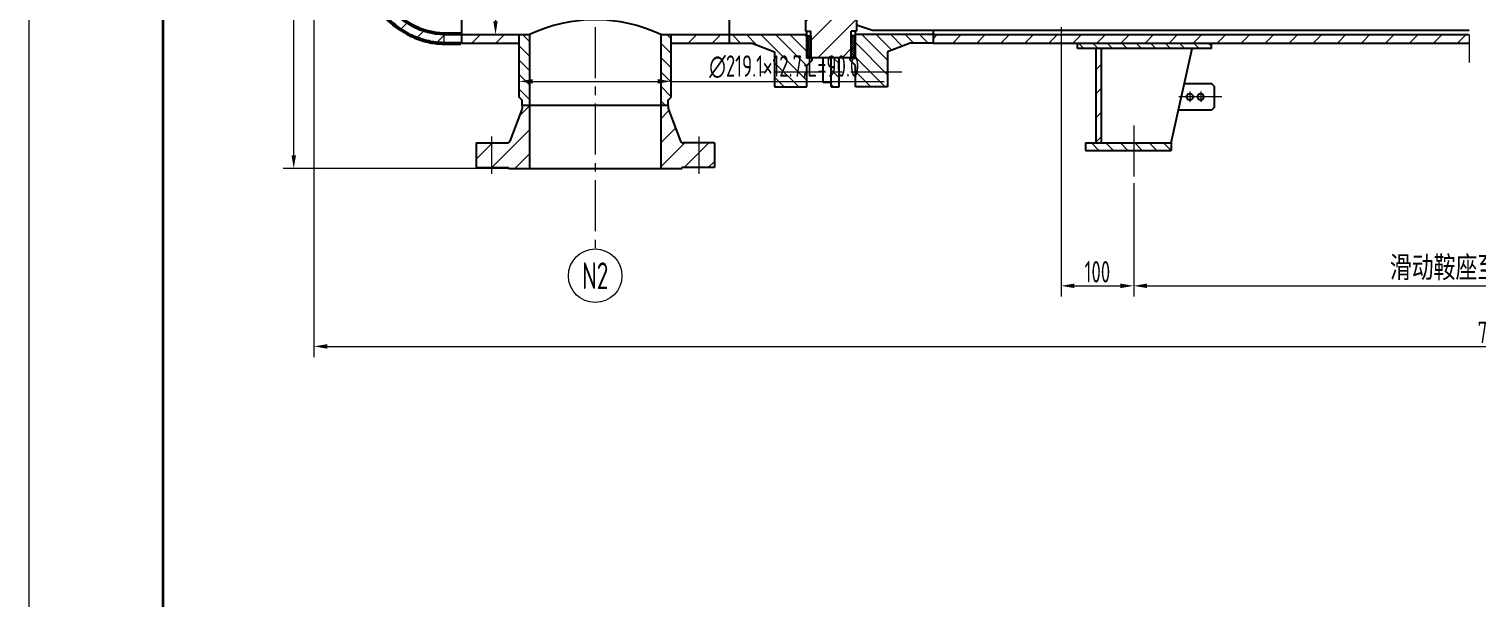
# Model space of a CAD drawing. Header units: millimetres. Extents: x 5765 to 6606, y -201 to 393.
# Drawn here: x 5765 to 6035.5, y 96.4 to 202.6 of the extents above; entities that cross this region are included whole.
import ezdxf
from ezdxf.enums import TextEntityAlignment as Align

# ---------------------------------------------------------------- set-up
doc = ezdxf.new("R2010")
doc.units = ezdxf.units.MM
doc.linetypes.add('CENTER2', pattern=[28.575, 19.05, -3.175, 3.175, -3.175])
doc.linetypes.add('PHANTOM2', pattern=[31.75, 15.875, -3.175, 3.175, -3.175, 3.175, -3.175])
for name, color, linetype, lineweight in [('1粗实线', 7, 'Continuous', 35), ('2', 7, 'Continuous', 50), ('2细实线', 3, 'Continuous', 13), ('3中心线', 1, 'CENTER2', 13), ('5双点划线', 2, 'PHANTOM2', 13), ('6剖面线', 6, 'Continuous', 13), ('7', 6, 'Continuous', 20), ('7文本', 2, 'Continuous', 13), ('8标注', 3, 'Continuous', 13), ('9图表', 4, 'Continuous', 13)]:
    doc.layers.add(name, color=color, linetype=linetype, lineweight=lineweight)
doc.styles.add('lanpec', font='bpec_e.shx', dxfattribs={"width": 0.75, "bigfont": 'hztxt.shx'})
doc.styles.add('lanpec-dim', font='bpec_e.shx', dxfattribs={"width": 0.75})
doc.dimstyles.new('lanpec', dxfattribs={"dimtxt": 4, "dimasz": 2.5, "dimexe": 2, "dimexo": 0, "dimtad": 1, "dimdsep": 46, "dimtxsty": 'lanpec-dim', "dimcen": 2.5, "dimclrd": 256, "dimclre": 256, "dimclrt": 256, "dimazin": 0, "dimtfac": 1, "dimtmove": 0, "dimatfit": 3, "dimfxl": 1, "dimlwd": -1, "dimlwe": -1, "dimarcsym": 0})
doc.dimstyles.new('lanpec$0', dxfattribs={"dimscale": 10, "dimtxt": 4, "dimasz": 2.5, "dimexe": 2, "dimexo": 0, "dimtad": 1, "dimdec": 1, "dimdsep": 46, "dimtxsty": 'lanpec-dim', "dimcen": 0.09, "dimclrd": 256, "dimclre": 256, "dimclrt": 256, "dimadec": 1, "dimazin": 0, "dimtfac": 0.707, "dimtdec": 1, "dimtmove": 0, "dimatfit": 3, "dimfxl": 1, "dimarcsym": 0})
pattern_1 = [(135, (5977.9109, 1232.6665), (-1.3470384, -1.3470384), [])]
pattern_2 = [(45, (5977.911, 1232.6665), (-2.245064, 2.245064), [])]
pattern_3 = [(135, (4695.7936, 1225.4464), (-1.3470384, -1.3470384), [])]

# ---------------------------------------------------------------- blocks, each defined once
blk = doc.blocks.new('A1')
at = {"layer": '1粗实线'}
blk.add_lwpolyline([(-816, 10), (-10, 10), (-10, 584), (-816, 584)], close=True, dxfattribs=at)
at = {"layer": '9图表'}
blk.add_lwpolyline([(-841, 0), (0, 0), (0, 594), (-841, 594)], close=True, dxfattribs=at)
blk = doc.blocks.new('*D36')
at = {"layer": '8标注', "transparency": 16777216}
for p, q in [((5957.78, 199.98), (5957.78, 152.7)), ((5971.36, 173.87), (5971.36, 152.7)), ((5960.28, 154.7), (5968.86, 154.7))]:
    blk.add_line(p, q, dxfattribs=at)
for points in [[(5960.28, 155.12), (5960.28, 154.28), (5957.78, 154.7)], [(5968.86, 155.12), (5968.86, 154.28), (5971.36, 154.7)]]:
    blk.add_solid(points, dxfattribs=at)
at = {"layer": 'Defpoints', "color": 0, "transparency": 16777216}
for p in [(5957.78, 199.98), (5971.36, 173.87), (5971.36, 154.7)]:
    blk.add_point(p, dxfattribs=at)
at = {"layer": '8标注', "transparency": 16777216, "insert": (5964.57, 157.32), "char_height": 4, "attachment_point": 5, "style": 'lanpec-dim'}
blk.add_mtext('100', dxfattribs=at)
blk = doc.blocks.new('*D37')
at = {"layer": '8标注', "transparency": 16777216}
for p, q in [((5971.36, 173.87), (5971.36, 152.7)), ((6111.99, 174.04), (6111.99, 152.7)), ((5973.86, 154.7), (6109.49, 154.7))]:
    blk.add_line(p, q, dxfattribs=at)
for points in [[(5973.86, 155.12), (5973.86, 154.28), (5971.36, 154.7)], [(6109.49, 155.12), (6109.49, 154.28), (6111.99, 154.7)]]:
    blk.add_solid(points, dxfattribs=at)
at = {"layer": 'Defpoints', "color": 0, "transparency": 16777216}
for p in [(5971.36, 173.87), (6111.99, 174.04), (6111.99, 154.7)]:
    blk.add_point(p, dxfattribs=at)
at = {"layer": '8标注', "transparency": 16777216, "insert": (6041.68, 157.97), "char_height": 4, "attachment_point": 5, "style": 'lanpec-dim'}
blk.add_mtext('滑动鞍座至固定鞍座距离', dxfattribs=at)
blk = doc.blocks.new('*D38')
at = {"layer": '8标注', "transparency": 16777216}
for p, q in [((5818.24, 246.45), (5818.24, 141.4)), ((6264.77, 246.58), (6264.77, 141.4)), ((5820.74, 143.4), (6262.27, 143.4))]:
    blk.add_line(p, q, dxfattribs=at)
for points in [[(5820.74, 143.81), (5820.74, 142.98), (5818.24, 143.4)], [(6262.27, 143.81), (6262.27, 142.98), (6264.77, 143.4)]]:
    blk.add_solid(points, dxfattribs=at)
at = {"layer": 'Defpoints', "color": 0, "transparency": 16777216}
for p in [(5818.24, 246.45), (6264.77, 246.58), (6264.77, 143.4)]:
    blk.add_point(p, dxfattribs=at)
at = {"layer": '8标注', "transparency": 16777216, "insert": (6041.51, 146.02), "char_height": 4, "attachment_point": 5, "style": 'lanpec-dim'}
blk.add_mtext('775.599', dxfattribs=at)
blk = doc.blocks.new('*D42')
at = {"layer": '8标注', "transparency": 16777216}
for p, q in [((5852.16, 291.58), (5854.16, 291.58)), ((5852.16, 289.08), (5852.16, 204.08)), ((5852.16, 201.58), (5854.16, 201.58))]:
    blk.add_line(p, q, dxfattribs=at)
for points in [[(5851.74, 289.08), (5852.57, 289.08), (5852.16, 291.58)], [(5851.74, 204.08), (5852.57, 204.08), (5852.16, 201.58)]]:
    blk.add_solid(points, dxfattribs=at)
at = {"layer": 'Defpoints', "color": 0, "transparency": 16777216}
for p in [(5852.16, 291.58), (5852.16, 201.58), (5852.16, 201.58)]:
    blk.add_point(p, dxfattribs=at)
at = {"layer": '8标注', "transparency": 16777216, "insert": (5849.53, 246.58), "char_height": 4, "attachment_point": 5, "rotation": 90, "style": 'lanpec-dim'}
blk.add_mtext('%%C800', dxfattribs=at)
blk = doc.blocks.new('*D46')
at = {"layer": '8标注', "transparency": 16777216}
for p, q in [((5856.6, 192.86), (5856.6, 194.86)), ((5884.97, 191.47), (5884.97, 194.86)), ((5859.1, 192.86), (5882.47, 192.86)), ((5884.97, 192.86), (5924.72, 192.86))]:
    blk.add_line(p, q, dxfattribs=at)
for points in [[(5859.1, 193.28), (5859.1, 192.44), (5856.6, 192.86)], [(5882.47, 193.28), (5882.47, 192.44), (5884.97, 192.86)]]:
    blk.add_solid(points, dxfattribs=at)
at = {"layer": 'Defpoints', "color": 0, "transparency": 16777216}
for p in [(5856.6, 192.86), (5884.97, 192.86), (5884.97, 191.47)]:
    blk.add_point(p, dxfattribs=at)
at = {"layer": '8标注', "transparency": 16777216, "insert": (5906.09, 195.56), "char_height": 4, "attachment_point": 5, "style": 'lanpec-dim'}
blk.add_mtext('∅219.1×12.7;L=90.0', dxfattribs=at)
blk = doc.blocks.new('管口号')
at = {"layer": '2细实线'}
blk.add_circle((0, 5), 5, dxfattribs=at)
at = {"layer": '7文本', "style": 'lanpec', "width": 0.75}
blk.add_attdef('N', text='', height=5, dxfattribs=at).set_placement((0, 5), align=Align.MIDDLE_CENTER)
blk = doc.blocks.new('*D63')
at = {"layer": '8标注', "transparency": 16777216}
for p, q in [((5817.5, 246.58), (5812.48, 246.58)), ((5814.48, 179.08), (5814.48, 244.08)), ((5854.59, 176.58), (5812.48, 176.58))]:
    blk.add_line(p, q, dxfattribs=at)
for points in [[(5814.06, 244.08), (5814.9, 244.08), (5814.48, 246.58)], [(5814.06, 179.08), (5814.9, 179.08), (5814.48, 176.58)]]:
    blk.add_solid(points, dxfattribs=at)
at = {"layer": 'Defpoints', "color": 0, "transparency": 16777216}
for p in [(5814.48, 246.58), (5817.5, 246.58), (5854.59, 176.58)]:
    blk.add_point(p, dxfattribs=at)
at = {"layer": '8标注', "transparency": 16777216, "insert": (5811.86, 211.58), "char_height": 4, "attachment_point": 5, "rotation": 90, "style": 'lanpec-dim'}
blk.add_mtext('671.0±3', dxfattribs=at)

msp = doc.modelspace()

# ---------------------------------------------------------------- hatches: boundary and pattern name
at = {"layer": '6剖面线'}
h = msp.add_hatch(dxfattribs=at)
h.set_pattern_fill('ANSI31', color=256, style=0)
h.set_pattern_definition(pattern_2)
h.paths.add_polyline_path([(5919.582, 290.933), (5918.582, 290.933), (5918.582, 295.833), (5911.082, 295.833), (5911.082, 291.833), (5911.082, 290.933), (5910.082, 290.933), (5910.082, 202.233), (5911.082, 202.233), (5911.082, 197.333), (5918.582, 197.333), (5918.582, 201.333), (5918.582, 202.233), (5919.582, 202.233)])
h = msp.add_hatch(dxfattribs=at)
h.set_pattern_fill('ANSI31', color=256, style=0)
h.set_pattern_definition(pattern_2)
h.paths.add_polyline_path([(5856.598, 199.983), (5856.598, 201.583), (5845.782, 201.583), (5845.782, 199.983)])
h.paths.add_polyline_path([(5884.966, 201.583), (5884.966, 199.983), (5895.782, 199.983), (5895.782, 201.583)])
h = msp.add_hatch(dxfattribs=at)
h.set_pattern_fill('ANSI31', color=256, scale=0.6, angle=90, style=0)
h.set_pattern_definition([(135, (6667.51, -1594.7425), (-1.3470384, -1.3470384), [])])
h.paths.add_polyline_path([(5856.598, 189.879), (5857.132, 189.345), (5857.132, 188.383), (5858.532, 188.383), (5858.532, 201.583), (5856.598, 201.583)])
h.paths.add_polyline_path([(5884.966, 201.583), (5883.032, 201.583), (5883.032, 188.383), (5884.432, 188.383), (5884.432, 189.345), (5884.966, 189.879)])
h = msp.add_hatch(dxfattribs=at)
h.set_pattern_fill('ANSI31', color=256, scale=0.6, angle=90, style=0)
h.set_pattern_definition(pattern_1)
h.paths.add_polyline_path([(5895.782, 201.583), (5895.782, 199.983), (5900.082, 199.983), (5904.282, 198.383), (5904.282, 194.583), (5910.282, 194.583), (5910.282, 195.833), (5911.282, 196.833), (5911.282, 197.183), (5910.282, 197.183), (5910.282, 201.583)])
h.paths.add_polyline_path([(5904.282, 194.583), (5904.282, 191.833), (5910.282, 191.833), (5910.282, 194.583)])
h = msp.add_hatch(dxfattribs=at)
h.set_pattern_fill('ANSI37', color=256, scale=0.1, style=0)
h.set_pattern_definition([(315, (-65400.03233, 31977.2961), (-0.224506403, -0.224506403), []), (225, (-65400.03233, 31977.2961), (-0.224506403, 0.224506403), [])])
h.paths.add_polyline_path([(5910.282, 197.333), (5911.082, 197.333), (5911.082, 201.333), (5910.282, 201.333)])
h = msp.add_hatch(dxfattribs=at)
h.set_pattern_fill('ANSI31', color=256, scale=0.6, angle=90, style=0)
h.set_pattern_definition(pattern_1)
h.paths.add_polyline_path([(5919.382, 194.583), (5919.382, 191.833), (5925.382, 191.833), (5925.382, 194.583)])
h.paths.add_polyline_path([(5925.382, 198.383), (5929.582, 199.983), (5933.882, 199.983), (5933.882, 201.583), (5919.382, 201.583), (5919.382, 197.183), (5918.382, 197.183), (5918.382, 196.833), (5919.382, 195.833), (5919.382, 194.583), (5925.382, 194.583)])
h = msp.add_hatch(dxfattribs=at)
h.set_pattern_fill('ANSI37', color=256, scale=0.1, style=0)
h.set_pattern_definition([(225, (77229.6965, 31977.2961), (0.224506403, -0.224506403), []), (315, (77229.6965, 31977.2961), (0.224506403, 0.224506403), [])])
h.paths.add_polyline_path([(5919.382, 201.333), (5918.582, 201.333), (5918.582, 197.333), (5919.382, 197.333)])
h = msp.add_hatch(dxfattribs=at)
h.set_pattern_fill('ANSI31', color=256, style=0)
h.set_pattern_definition(pattern_2)
h.paths.add_polyline_path([(6034.026, 199.983), (6034.026, 201.583), (5933.882, 201.583), (5933.882, 199.983)])
h = msp.add_hatch(dxfattribs=at)
h.set_pattern_fill('ANSI31', color=256, scale=0.6, angle=90, style=0)
h.set_pattern_definition(pattern_3)
h.paths.add_polyline_path([(5985.861, 198.983), (5985.861, 199.983), (5960.861, 199.983), (5960.861, 198.983)])
h = msp.add_hatch(dxfattribs=at)
h.set_pattern_fill('ANSI31', color=256, style=0)
h.set_pattern_definition([(45, (4695.7936, 1225.4464), (-2.245064, 2.245064), [])])
h.paths.add_polyline_path([(5965.361, 198.983), (5964.361, 198.983), (5964.361, 181.383), (5965.361, 181.383)])
h = msp.add_hatch(dxfattribs=at)
h.set_pattern_fill('ANSI31', color=256, scale=0.6, angle=90, style=0)
h.set_pattern_definition(pattern_3)
h.paths.add_polyline_path([(5916.332, 194.583), (5916.332, 191.833), (5914.832, 191.833), (5914.832, 194.583)])
h.paths.add_polyline_path([(5914.832, 197.333), (5916.332, 197.333), (5916.332, 194.583), (5914.832, 194.583)])
h = msp.add_hatch(dxfattribs=at)
h.set_pattern_fill('ANSI31', color=256, style=0)
h.set_pattern_definition(pattern_2)
h.paths.add_polyline_path([(5890.152, 181.393), (5888.652, 181.393), (5888.652, 176.783), (5890.152, 176.783)])
h.paths.add_polyline_path([(5891.652, 181.393), (5890.152, 181.393), (5890.152, 176.783), (5891.652, 176.783)])
h.paths.add_polyline_path([(5888.652, 176.783), (5886.972, 176.783), (5886.972, 176.583), (5883.032, 176.583), (5883.032, 188.383), (5884.432, 188.383), (5884.432, 187.776, 0.09138), (5884.465, 187.597), (5886.709, 181.715, 0.3110597), (5887.176, 181.393), (5888.652, 181.393)])
h.paths.add_polyline_path([(5893.032, 176.783), (5891.652, 176.783), (5891.652, 181.393), (5893.032, 181.393)])
h.paths.add_polyline_path([(5858.532, 176.583), (5854.592, 176.583), (5854.592, 176.783), (5851.412, 176.783), (5851.412, 181.393), (5854.388, 181.393, 0.3110597), (5854.855, 181.715), (5857.099, 187.597, 0.09138), (5857.132, 187.776), (5857.132, 188.383), (5858.532, 188.383)])
h.paths.add_polyline_path([(5851.412, 176.783), (5848.532, 176.783), (5848.532, 181.393), (5851.412, 181.393)])
h = msp.add_hatch(dxfattribs=at)
h.set_pattern_fill('ANSI31', color=256, scale=0.6, angle=90, style=0)
h.set_pattern_definition(pattern_3)
h.paths.add_polyline_path([(5971.361, 179.983), (5971.361, 181.383), (5962.361, 181.383), (5962.361, 179.983)])
h.paths.add_polyline_path([(5978.361, 179.983), (5978.361, 181.383), (5971.361, 181.383), (5971.361, 179.983)])
at = {"layer": '7'}
h = msp.add_hatch(dxfattribs=at)
h.set_pattern_fill('ANSI31', color=256, scale=1.025557)
h.set_pattern_definition([(45, (-26028.754, -10215.7113), (-2.3024403, 2.3024403), [])])
edge = h.paths.add_edge_path()
edge.add_ellipse((5842.49, 246.613), major_axis=(0, 44.868), ratio=0.5, start_angle=0, end_angle=89.01774, ccw=False)
edge.add_line((5842.49, 291.481), (5842.49, 293.275))
edge.add_spline(control_points=[(5842.49, 293.275), (5841.749, 293.275), (5841.008, 293.212), (5839.538, 292.96), (5838.809, 292.772), (5837.373, 292.276), (5836.665, 291.969), (5835.277, 291.242), (5834.598, 290.822), (5832.589, 289.394), (5831.309, 288.222), (5828.899, 285.496), (5827.768, 283.942), (5825.671, 280.499), (5824.706, 278.609), (5822.959, 274.548), (5822.178, 272.375), (5820.817, 267.808), (5820.238, 265.413), (5819.294, 260.467), (5818.931, 257.916), (5818.428, 252.732), (5818.29, 250.098), (5818.263, 247.178), (5818.261, 246.895), (5818.261, 246.613)], knot_values=[0, 0, 0, 0, 0.0854124, 0.0854124, 0.1708248, 0.1708248, 0.2562372, 0.2562372, 0.3416496, 0.3416496, 0.5145968, 0.5145968, 0.687544, 0.687544, 0.8604912, 0.8604912, 1.0334384, 1.0334384, 1.2063856, 1.2063856, 1.3793328, 1.3793328, 1.55228, 1.55228, 1.5707963, 1.5707963, 1.5707963, 1.5707963], degree=3, periodic=0)
edge.add_line((5818.261, 246.613), (5820.056, 246.613))
edge.add_ellipse((5842.49, 246.613), major_axis=(0, 44.868), ratio=0.5, start_angle=89.01774, end_angle=90, ccw=False)
edge = h.paths.add_edge_path()
edge.add_ellipse((5842.49, 246.613), major_axis=(0, 44.868), ratio=0.5, start_angle=90.98226, end_angle=180, ccw=False)
edge.add_ellipse((5842.49, 246.613), major_axis=(0, 44.868), ratio=0.5, start_angle=90, end_angle=90.98226, ccw=False)
edge.add_line((5820.056, 246.613), (5818.261, 246.613))
edge.add_spline(control_points=[(5818.261, 246.613), (5818.261, 244.257), (5818.352, 241.901), (5818.737, 236.963), (5819.053, 234.389), (5819.903, 229.38), (5820.438, 226.945), (5821.711, 222.286), (5822.451, 220.06), (5824.118, 215.88), (5825.045, 213.926), (5827.07, 210.341), (5828.167, 208.712), (5830.513, 205.824), (5831.762, 204.567), (5834.002, 202.785), (5834.958, 202.153), (5836.926, 201.117), (5837.938, 200.712), (5839.831, 200.193), (5840.706, 200.042), (5841.886, 199.96), (5842.188, 199.95), (5842.49, 199.95)], knot_values=[1.5707963, 1.5707963, 1.5707963, 1.5707963, 1.7252272, 1.7252272, 1.8981744, 1.8981744, 2.0711216, 2.0711216, 2.2440688, 2.2440688, 2.417016, 2.417016, 2.5899632, 2.5899632, 2.7629104, 2.7629104, 2.8841434, 2.8841434, 3.0053765, 3.0053765, 3.1068027, 3.1068027, 3.1415927, 3.1415927, 3.1415927, 3.1415927], degree=3, periodic=0)
edge.add_line((5842.49, 199.95), (5842.49, 201.744))
h.paths.add_polyline_path([(5845.695, 201.744), (5842.49, 201.744), (5842.49, 199.95), (5845.695, 199.95)])
h.paths.add_polyline_path([(5845.695, 293.275), (5842.49, 293.275), (5842.49, 291.481), (5845.695, 291.481)])

# ---------------------------------------------------------------- linework, layer by layer
for p, q in [((5910.082, 290.933), (5910.082, 202.233)), ((5919.582, 290.933), (5919.582, 202.233)), ((5845.782, 245.783), (5845.782, 199.983)), ((5895.782, 245.783), (5895.782, 199.983)), ((5919.582, 203.383), (5922.582, 202.383)), ((5845.782, 201.583), (5858.532, 201.583)), ((5856.598, 189.879), (5856.598, 201.583)), ((5858.532, 201.583), (5858.532, 176.583)), ((5883.032, 201.583), (5895.782, 201.583)), ((5883.032, 201.583), (5883.032, 176.583)), ((5884.966, 189.879), (5884.966, 201.583)), ((5895.782, 201.583), (5910.282, 201.583)), ((5910.082, 202.233), (5911.082, 202.233)), ((5910.282, 197.183), (5910.282, 202.233)), ((5911.082, 197.333), (5911.082, 202.233)), ((5919.582, 202.233), (5918.582, 202.233)), ((5918.582, 197.333), (5918.582, 202.233)), ((5919.382, 197.183), (5919.382, 202.233)), ((5933.882, 201.583), (5919.382, 201.583)), ((5922.582, 202.383), (6034.026, 202.383)), ((5933.882, 202.383), (5933.882, 199.983)), ((5933.882, 201.583), (6034.026, 201.583)), ((5845.782, 199.983), (5856.598, 199.983)), ((5884.966, 199.983), (5895.782, 199.983)), ((5895.782, 199.983), (5900.082, 199.983)), ((5900.082, 199.983), (5904.282, 198.383)), ((5904.282, 198.383), (5904.282, 191.833)), ((5929.582, 199.983), (5925.382, 198.383)), ((5925.382, 198.383), (5925.382, 191.833)), ((5933.882, 199.983), (5929.582, 199.983)), ((5933.882, 199.983), (6034.026, 199.983)), ((5960.861, 198.983), (5960.861, 199.983)), ((5985.861, 198.983), (5960.861, 198.983)), ((5964.361, 181.383), (5964.361, 198.983)), ((5965.361, 181.383), (5965.361, 198.983)), ((5978.361, 181.383), (5982.253, 198.983)), ((5985.861, 198.983), (5985.861, 199.983)), ((5911.282, 197.183), (5910.282, 197.183)), ((5911.282, 196.833), (5910.282, 195.833)), ((5910.282, 191.833), (5910.282, 195.833)), ((5911.082, 197.333), (5918.582, 197.333)), ((5911.282, 196.833), (5911.282, 197.333)), ((5913.332, 192.633), (5913.332, 197.333)), ((5914.832, 191.833), (5914.832, 197.333)), ((5916.332, 191.833), (5916.332, 197.333)), ((5918.382, 196.833), (5918.382, 197.333)), ((5918.382, 197.183), (5919.382, 197.183)), ((5918.382, 196.833), (5919.382, 195.833)), ((5919.382, 191.833), (5919.382, 195.833)), ((5914.832, 192.633), (5913.332, 192.633)), ((5857.132, 189.345), (5856.598, 189.879)), ((5857.132, 188.383), (5857.132, 189.345)), ((5884.432, 189.345), (5884.966, 189.879)), ((5884.432, 188.383), (5884.432, 189.345)), ((5904.282, 191.833), (5910.282, 191.833)), ((5914.832, 191.833), (5916.332, 191.833)), ((5925.382, 191.833), (5919.382, 191.833)), ((5857.099, 187.597), (5854.855, 181.715)), ((5884.432, 188.383), (5857.132, 188.383)), ((5857.132, 188.383), (5857.132, 187.776)), ((5884.432, 188.383), (5884.432, 187.776)), ((5884.465, 187.597), (5886.709, 181.715)), ((5848.532, 181.393), (5848.532, 176.783)), ((5848.532, 181.393), (5854.388, 181.393)), ((5893.032, 181.393), (5887.176, 181.393)), ((5893.032, 181.393), (5893.032, 176.783)), ((5962.361, 181.383), (5978.361, 181.383)), ((5962.361, 181.383), (5962.361, 179.983)), ((5978.361, 181.383), (5978.361, 179.983)), ((5962.361, 179.983), (5978.361, 179.983)), ((5962.361, 179.983), (5978.361, 179.983)), ((5848.532, 176.783), (5854.592, 176.783)), ((5854.592, 176.783), (5854.592, 176.583)), ((5854.592, 176.583), (5886.972, 176.583)), ((5893.032, 176.783), (5886.972, 176.783)), ((5886.972, 176.783), (5886.972, 176.583))]:
    msp.add_line(p, q)
at = {"ltscale": 2}
for p, q in [((5980.816, 192.483), (5985.861, 192.483)), ((5986.361, 191.983), (5985.861, 192.483)), ((5986.361, 191.983), (5986.361, 187.983)), ((5985.861, 187.483), (5979.71, 187.483)), ((5986.361, 187.983), (5985.861, 187.483))]:
    msp.add_line(p, q, dxfattribs=at)
for points in [[(5911.082, 197.333), (5910.282, 197.333), (5910.282, 201.333), (5911.082, 201.333), (5911.082, 197.333)], [(5918.582, 197.333), (5919.382, 197.333), (5919.382, 201.333), (5918.582, 201.333), (5918.582, 197.333)]]:
    msp.add_lwpolyline(points)
at = {"ltscale": 3}
for centre in [(5981.811, 189.983), (5983.861, 189.983)]:
    msp.add_circle(centre, 0.6, dxfattribs=at)
for centre, radius, start, end in [((5870.782, 175.883), 28.471, 64.51564, 115.48436), ((5856.632, 187.776), 0.5, 339.11524, 0), ((5884.932, 187.776), 0.5, 180, 200.88476), ((5854.388, 181.893), 0.5, 270, 339.11524), ((5887.176, 181.893), 0.5, 200.88476, 270)]:
    msp.add_arc(centre, radius, start, end)
at = {"layer": '2'}
for p, q in [((5845.695, 201.744), (5842.49, 201.744)), ((5842.49, 199.95), (5845.695, 199.95))]:
    msp.add_line(p, q, dxfattribs=at)
msp.add_ellipse((5842.49, 246.613), major_axis=(0, 44.868), ratio=0.5, start_param=0, end_param=3.1415927, dxfattribs=at)
msp.add_open_spline([(5842.49, 293.275), (5841.749, 293.275), (5841.008, 293.212), (5839.538, 292.96), (5838.809, 292.772), (5837.373, 292.276), (5836.665, 291.969), (5835.277, 291.242), (5834.598, 290.822), (5832.589, 289.394), (5831.309, 288.222), (5828.899, 285.496), (5827.768, 283.942), (5825.671, 280.499), (5824.706, 278.609), (5822.959, 274.548), (5822.178, 272.375), (5820.817, 267.808), (5820.238, 265.413), (5819.294, 260.467), (5818.931, 257.916), (5818.428, 252.732), (5818.29, 250.098), (5818.241, 244.822), (5818.331, 242.18), (5818.737, 236.963), (5819.053, 234.389), (5819.903, 229.38), (5820.438, 226.945), (5821.711, 222.286), (5822.451, 220.06), (5824.118, 215.88), (5825.045, 213.926), (5827.07, 210.341), (5828.167, 208.712), (5830.513, 205.824), (5831.762, 204.567), (5834.002, 202.785), (5834.958, 202.153), (5836.926, 201.117), (5837.938, 200.712), (5839.831, 200.193), (5840.706, 200.042), (5841.886, 199.96), (5842.188, 199.95), (5842.49, 199.95)], degree=3, knots=[0, 0, 0, 0, 0.0854124, 0.0854124, 0.1708248, 0.1708248, 0.2562372, 0.2562372, 0.3416496, 0.3416496, 0.5145968, 0.5145968, 0.687544, 0.687544, 0.8604912, 0.8604912, 1.0334384, 1.0334384, 1.2063856, 1.2063856, 1.3793328, 1.3793328, 1.55228, 1.55228, 1.7252272, 1.7252272, 1.8981744, 1.8981744, 2.0711216, 2.0711216, 2.2440688, 2.2440688, 2.417016, 2.417016, 2.5899632, 2.5899632, 2.7629104, 2.7629104, 2.8841434, 2.8841434, 3.0053765, 3.0053765, 3.1068027, 3.1068027, 3.1415927, 3.1415927, 3.1415927, 3.1415927], dxfattribs=at)
at = {"layer": '3中心线', "ltscale": 0.5}
for p, q in [((5870.782, 331.583), (5870.782, 161.583)), ((5957.782, 331.583), (5957.782, 199.983)), ((5928.053, 194.583), (5901.611, 194.583)), ((5987.805, 189.983), (5979.771, 189.983)), ((5981.811, 190.947), (5981.811, 189.02)), ((5983.861, 190.947), (5983.861, 189.02)), ((5971.361, 184.616), (5971.361, 173.867)), ((5851.412, 182.583), (5851.412, 175.593)), ((5890.152, 182.583), (5890.152, 175.593))]:
    msp.add_line(p, q, dxfattribs=at)
at = {"layer": '3中心线', "ltscale": 0.8}
msp.add_line((5842.49, 293.275), (5842.49, 199.95), dxfattribs=at)
at = {"layer": '5双点划线'}
msp.add_line((6034.026, 296.805), (6034.026, 196.361), dxfattribs=at)

# ---------------------------------------------------------------- block references
at = {"layer": '2细实线'}
msp.add_blockref('A1', (6606.028, -200.559), dxfattribs=at)
at = {"layer": '8标注'}
msp.add_blockref('管口号', (5870.782, 151.583), dxfattribs=at).add_auto_attribs({'N': 'N2'})

# ---------------------------------------------------------------- dimensions: what is measured, and where the dimension line sits
dim = msp.add_linear_dim(base=(5852.157, 201.583), p1=(5852.157, 291.583), p2=(5852.157, 201.583), angle=90, text='%%C800', dimstyle='lanpec', dxfattribs=at)
dim.commit()
dim.dimension.update_dxf_attribs({"geometry": '*D42', "text_midpoint": (5849.532, 246.583)})
dim = msp.add_linear_dim(base=(5814.48, 246.583), p1=(5854.592, 176.583), p2=(5817.5, 246.583), angle=270, text='671.0±3', dimstyle='lanpec$0', override={"dimscale": 1, "dimdec": 2, "dimcen": 2.5, "dimadec": 2, "dimtfac": 1, "dimtdec": 2, "dimlwd": 65535, "dimlwe": 65535}, dxfattribs=at)
dim.commit()
dim.dimension.update_dxf_attribs({"geometry": '*D63', "text_midpoint": (5811.855, 211.583)})
for base, p1, p2, text, picture, middle in [((6264.773, 143.398), (5818.24, 246.45), (6264.773, 246.583), '775.599', '*D38', (6041.507, 146.023)), ((5884.966, 192.861), (5856.598, 192.861), (5884.966, 191.471), '∅219.1×12.7;L=90.0', '*D46', (5906.093, 195.56)), ((5971.361, 154.7), (5957.782, 199.983), (5971.361, 173.867), '100', '*D36', (5964.572, 157.325)), ((6111.991, 154.7), (5971.361, 173.867), (6111.991, 174.045), '滑动鞍座至固定鞍座距离', '*D37', (6041.676, 157.973))]:
    dim = msp.add_linear_dim(base=base, p1=p1, p2=p2, text=text, dimstyle='lanpec', dxfattribs=at)
    dim.commit()
    dim.dimension.update_dxf_attribs({"geometry": picture, "text_midpoint": middle})

doc.saveas('drawing.dxf')
